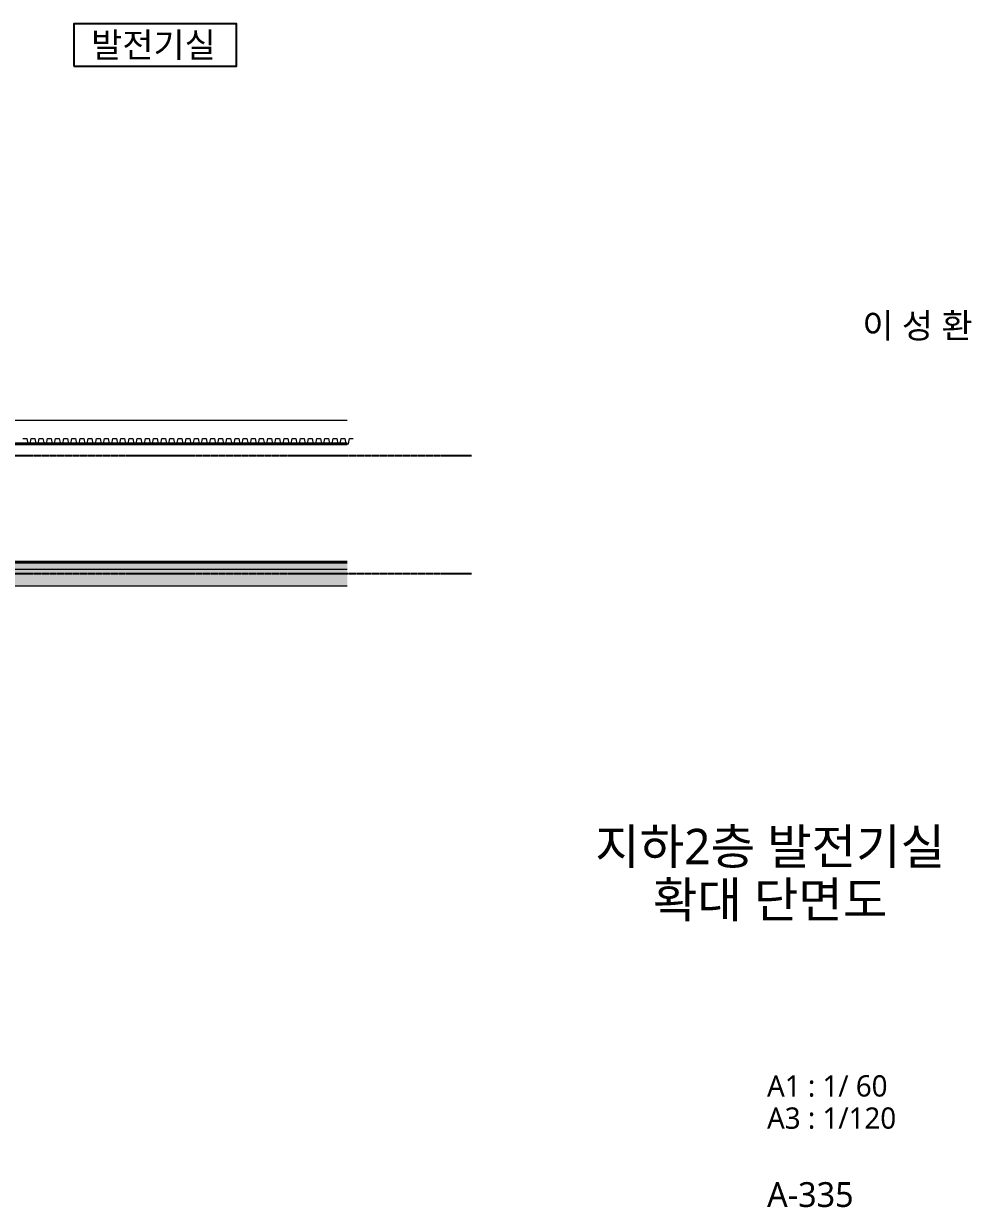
# Model space of a CAD drawing. Header units: inches. Extents: x 2004 to 150234, y 6875187 to 6994525.
# Drawn here: x 140408 to 148426, y 6875519 to 6885533 of the extents above; entities that cross this region are included whole.
import ezdxf
from ezdxf.enums import TextEntityAlignment as Align

# ---------------------------------------------------------------- set-up
doc = ezdxf.new("R2010")
doc.units = ezdxf.units.IN
doc.header["$MEASUREMENT"] = 0
doc.linetypes.add('CENTER', pattern=[65, 60, -2, 1, -2])
for name, color, linetype, lineweight in [('A-BORD-TEXT', 3, 'CONTINUOUS', 25), ('A-CONC-LIN1', 2, 'CONTINUOUS', 40), ('A-MKXX-NAME', 3, 'CONTINUOUS', 25), ('A-MKXX-SYMB', 7, 'CONTINUOUS', 25), ('A-SECT-LIN3', 255, 'CONTINUOUS', 18), ('A-XXXX-DRBD', 9, 'CONTINUOUS', 20), ('A-XXXX-FIN2', 6, 'CONTINUOUS', 20), ('A-XXXX-HATC', 8, 'CONTINUOUS', 18), ('A-XXXX-TXT1', 3, 'CONTINUOUS', 25)]:
    doc.layers.add(name, color=color, linetype=linetype, lineweight=lineweight)
doc.layers.add('AA-AXIS-LINE-1', color=1, linetype='CENTER')
doc.styles.add('돋움체', font='')
doc.styles.add('맑은고딕', font='malgun.ttf')
doc.styles.get('돋움체').set_extended_font_data('DotumChe')

msp = doc.modelspace()

# ---------------------------------------------------------------- hatches: boundary and pattern name
at = {"layer": 'A-XXXX-HATC'}
h = msp.add_hatch(dxfattribs=at)
h.set_pattern_fill('DOTS', color=256, scale=100)
h.set_pattern_definition([(0, (0, 6960611.298), (3.125, 6.25), [0, -6.25])])
h.paths.add_polyline_path([(135946.3, 6880978.3), (135946.3, 6880918.3), (143146.3, 6880918.3), (143146.3, 6880978.3)])
h = msp.add_hatch(dxfattribs=at)
h.set_pattern_fill('GRAVEL', color=256, scale=200)
h.set_pattern_definition([(228.012788, (144, 6960811.298), (-1600, -1800), [26.9072, -2663.8176]), (184.969741, (126, 6960791.298), (2400, 200), [46.1736, -4571.18495]), (132.510447, (80, 6960787.298), (2000, -2200), [32.5576, -3223.20652]), (267.273689, (2, 6960737.298), (200, 4000), [42.0476, -4162.7116]), (292.833654, (0, 6960695.298), (-1000, 2400), [41.231, -4081.87463]), (357.273689, (16, 6960657.298), (-4000, 200), [42.0476, -4162.7116]), (37.6942405, (58, 6960655.298), (-2600, -2000), [55.6058, -5504.9697]), (72.2553284, (102, 6960689.298), (1400, 4400), [52.4976, -5197.2643]), (121.4295656, (118, 6960739.298), (-1600, 2600), [42.19, -4176.81462]), (175.236358, (96, 6960775.298), (2200, -200), [48.1664, -2360.15252]), (222.397438, (48, 6960779.298), (-2400, -2200), [62.2896, -6166.675]), (138.814075, (200, 6960735.298), (-1400, 1200), [21.2602, -2104.76896]), (171.4692344, (184, 6960749.298), (2600, -400), [40.4474, -4004.30228]), (225, (144, 6960755.3), (-2e-14, -200), [28.2842, -254.55851]), (203.19859, (130, 6960779.298), (1000, 400), [15.2316, -1507.92302]), (291.80141, (116, 6960773.298), (-200, 600), [21.5406, -1055.49236]), (30.963757, (124, 6960753.298), (600, 400), [34.9858, -1131.20458]), (161.56505, (154, 6960771.3), (400, -200), [25.2982, -607.15733]), (16.38954, (0, 6960773.298), (2000, 600), [35.44, -3508.56903]), (70.346176, (34, 6960783.298), (-800, -2200), [29.7322, -2943.48155]), (293.19859, (154, 6960811.298), (-400, 1000), [30.463, -1492.69162]), (343.61046, (166, 6960783.298), (-2000, 600), [35.44, -3508.56903]), (339.443955, (0, 6960649.298), (-1000, 400), [34.176, -1674.62475]), (294.775141, (32, 6960637.298), (-1000, 2200), [28.6356, -2834.92861]), (66.80141, (156, 6960611.298), (400, 1000), [30.463, -1492.69162]), (17.354025, (168, 6960639.298), (-2600, -800), [33.5262, -3319.08472]), (69.443955, (58, 6960611.298), (-400, -1000), [17.088, -1691.71275]), (101.309932, (144, 6960611.298), (-200, 800), [10.198, -1009.6059]), (165.963757, (142, 6960621.3), (600, -200), [41.231, -783.39013]), (186.009006, (102, 6960631.298), (2000, 200), [38.21, -3782.78463]), (303.690068, (124, 6960735.3), (-200, 400), [28.8444, -692.26586]), (353.1572266, (140, 6960711.298), (3400, -400), [50.3588, -4985.51252]), (60.945396, (190, 6960705.298), (-800, -1400), [20.5912, -2038.53483]), (90, (200, 6960723.3), (-200, 200), [12, -188]), (120.256437, (98, 6960637.298), (800, -1400), [27.7848, -2750.704]), (48.012788, (84, 6960661.298), (1600, 1800), [53.8144, -2636.9104]), (0, (120, 6960701.3), (200, 200), [52, -148]), (325.3048465, (172, 6960701.298), (2000, -1400), [31.6228, -3130.65486]), (254.054604, (198, 6960683.298), (-200, -800), [29.1204, -1426.90158]), (207.6459754, (190, 6960655.298), (-3800, -2000), [47.413, -4693.89484]), (175.426079, (148, 6960633.298), (-2600, 200), [50.1598, -4965.81468])])
h.paths.add_polyline_path([(135946.3, 6880918.3), (135946.3, 6880778.3), (143146.3, 6880778.3), (143146.3, 6880918.3)])

# ---------------------------------------------------------------- linework, layer by layer
at = {"layer": 'A-CONC-LIN1'}
for p, q in [((133646.3, 6881978.3), (143146.3, 6881978.3)), ((135946.3, 6880978.3), (143146.3, 6880978.3))]:
    msp.add_line(p, q, dxfattribs=at)
at = {"layer": 'A-MKXX-SYMB'}
msp.add_lwpolyline([(140833.5, 6885173.5), (142209, 6885173.5), (142209, 6885533.5), (140833.5, 6885533.5)], close=True, dxfattribs=at)
at = {"layer": 'A-SECT-LIN3'}
msp.add_line((135946.3, 6880918.3), (143146.3, 6880918.3), dxfattribs=at)
at = {"layer": 'A-XXXX-DRBD'}
msp.add_lwpolyline([(140402.5, 6882023.3), (140433.6, 6882023.3), (140442.3, 6881978.3), (140462.8, 6881978.3), (140471.5, 6882023.3), (140502.6, 6882023.3), (140511.3, 6881978.3), (140531.8, 6881978.3), (140540.6, 6882023.3), (140571.6, 6882023.3), (140580.4, 6881978.3), (140600.9, 6881978.3), (140609.6, 6882023.3), (140640.7, 6882023.3), (140649.4, 6881978.3), (140669.9, 6881978.3), (140678.6, 6882023.3), (140709.7, 6882023.3), (140718.4, 6881978.3), (140738.9, 6881978.3), (140747.7, 6882023.3), (140778.7, 6882023.3), (140787.5, 6881978.3), (140808, 6881978.3), (140816.7, 6882023.3), (140847.8, 6882023.3), (140856.5, 6881978.3), (140877, 6881978.3), (140885.7, 6882023.3), (140916.8, 6882023.3), (140925.5, 6881978.3), (140946, 6881978.3), (140954.8, 6882023.3), (140985.8, 6882023.3), (140994.6, 6881978.3), (141015.1, 6881978.3), (141023.8, 6882023.3), (141054.9, 6882023.3), (141063.6, 6881978.3), (141084.1, 6881978.3), (141092.8, 6882023.3), (141123.9, 6882023.3), (141132.6, 6881978.3), (141153.1, 6881978.3), (141161.9, 6882023.3), (141192.9, 6882023.3), (141201.7, 6881978.3), (141222.2, 6881978.3), (141230.9, 6882023.3), (141262, 6882023.3), (141270.7, 6881978.3), (141291.2, 6881978.3), (141299.9, 6882023.3), (141331, 6882023.3), (141339.7, 6881978.3), (141360.2, 6881978.3), (141369, 6882023.3), (141400, 6882023.3), (141408.8, 6881978.3), (141429.3, 6881978.3), (141438, 6882023.3), (141469.1, 6882023.3), (141477.8, 6881978.3), (141498.3, 6881978.3), (141507, 6882023.3), (141538.1, 6882023.3), (141546.8, 6881978.3), (141567.3, 6881978.3), (141576.1, 6882023.3), (141607.1, 6882023.3), (141615.9, 6881978.3), (141636.4, 6881978.3), (141645.1, 6882023.3), (141676.2, 6882023.3), (141684.9, 6881978.3), (141705.4, 6881978.3), (141714.1, 6882023.3), (141745.2, 6882023.3), (141753.9, 6881978.3), (141774.4, 6881978.3), (141783.2, 6882023.3), (141814.2, 6882023.3), (141823, 6881978.3), (141843.5, 6881978.3), (141852.2, 6882023.3), (141883.3, 6882023.3), (141892, 6881978.3), (141912.5, 6881978.3), (141921.2, 6882023.3), (141952.3, 6882023.3), (141961, 6881978.3), (141981.5, 6881978.3), (141990.3, 6882023.3), (142021.3, 6882023.3), (142030.1, 6881978.3), (142050.6, 6881978.3), (142059.3, 6882023.3), (142090.4, 6882023.3), (142099.1, 6881978.3), (142119.6, 6881978.3), (142128.3, 6882023.3), (142159.4, 6882023.3), (142168.1, 6881978.3), (142188.6, 6881978.3), (142197.4, 6882023.3), (142228.4, 6882023.3), (142237.2, 6881978.3), (142257.7, 6881978.3), (142266.4, 6882023.3), (142297.5, 6882023.3), (142306.2, 6881978.3), (142326.7, 6881978.3), (142335.4, 6882023.3), (142366.5, 6882023.3), (142375.2, 6881978.3), (142395.7, 6881978.3), (142404.5, 6882023.3), (142435.5, 6882023.3), (142444.3, 6881978.3), (142464.8, 6881978.3), (142473.5, 6882023.3), (142504.6, 6882023.3), (142513.3, 6881978.3), (142533.8, 6881978.3), (142542.5, 6882023.3), (142573.6, 6882023.3), (142582.3, 6881978.3), (142602.8, 6881978.3), (142611.6, 6882023.3), (142642.6, 6882023.3), (142651.4, 6881978.3), (142671.9, 6881978.3), (142680.6, 6882023.3), (142711.7, 6882023.3), (142720.4, 6881978.3), (142740.9, 6881978.3), (142749.6, 6882023.3), (142780.7, 6882023.3), (142789.4, 6881978.3), (142809.9, 6881978.3), (142818.7, 6882023.3), (142849.7, 6882023.3), (142858.5, 6881978.3), (142879, 6881978.3), (142887.7, 6882023.3), (142918.8, 6882023.3), (142927.5, 6881978.3), (142948, 6881978.3), (142956.7, 6882023.3), (142987.8, 6882023.3), (142996.5, 6881978.3), (143017, 6881978.3), (143025.8, 6882023.3), (143056.8, 6882023.3), (143065.6, 6881978.3), (143086.1, 6881978.3), (143094.8, 6882023.3), (143125.9, 6882023.3), (143134.6, 6881978.3), (143155.1, 6881978.3), (143163.8, 6882023.3), (143194.9, 6882023.3)], dxfattribs=at)
at = {"layer": 'A-XXXX-FIN2'}
msp.add_line((139346.3, 6882178.3), (143146.3, 6882178.3), dxfattribs=at)
at = {"layer": 'A-XXXX-HATC'}
msp.add_line((135946.3, 6880778.3), (143146.3, 6880778.3), dxfattribs=at)
at = {"layer": 'AA-AXIS-LINE-1'}
for p, q in [((144195.8, 6881878.3), (128946.3, 6881878.3)), ((144195.8, 6880878.3), (128946.3, 6880878.3))]:
    msp.add_line(p, q, dxfattribs=at)

# ---------------------------------------------------------------- texts
at = {"layer": 'A-BORD-TEXT', "style": '맑은고딕'}
msp.add_text('이 성 환', height=210, dxfattribs=at).set_placement((148436.2, 6882873.5), align=Align.RIGHT)
for s, p in [('지하2층 발전기실', (146723.3, 6878571.7)), ('확대 단면도', (146723.3, 6878121.7))]:
    msp.add_text(s, height=300, dxfattribs=at).set_placement(p, align=Align.MIDDLE_CENTER)
at = {"layer": 'A-MKXX-NAME', "style": '돋움체'}
msp.add_text('발전기실', height=210, dxfattribs=at).set_placement((141506.5, 6885353.5), align=Align.MIDDLE_CENTER)
at = {"layer": 'A-XXXX-TXT1', "style": '맑은고딕'}
for s, height, p in [('A1 : 1/ 60', 180, (146697.5, 6876456.3)), ('A3 : 1/120', 180, (146697.5, 6876184.2)), ('A-335', 210, (146697.5, 6875522.1))]:
    msp.add_text(s, height=height, dxfattribs=at).set_placement(p)

doc.saveas('drawing.dxf')
